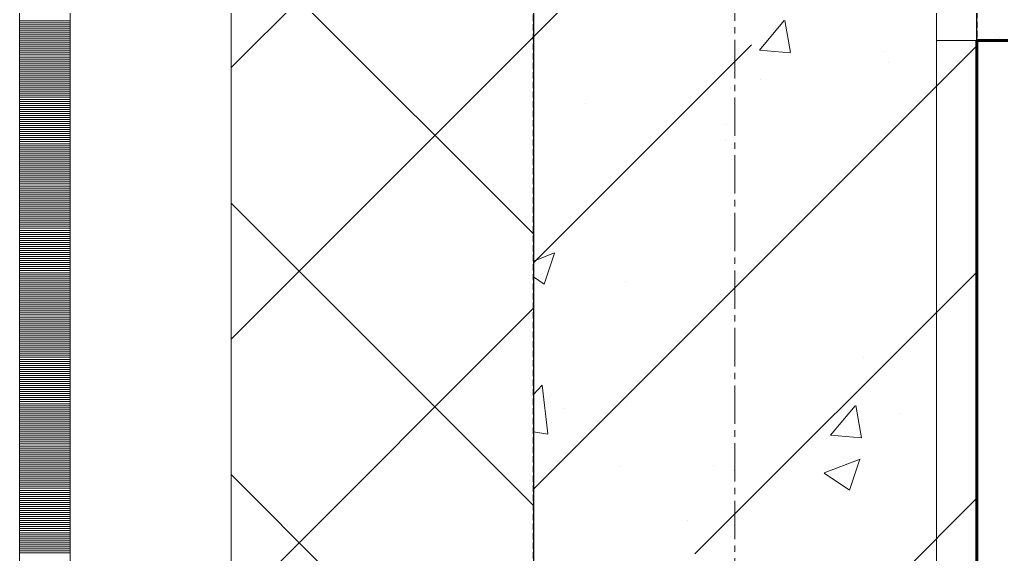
# Model space of a CAD drawing. Header units: millimetres. Extents: x 470010 to 1231400, y -134005 to 421770.
# Drawn here: x 672518.6 to 673005.8, y -39366.3 to -39101 of the extents above; entities that cross this region are included whole.
import ezdxf
from ezdxf.enums import TextEntityAlignment as Align

# ---------------------------------------------------------------- set-up
doc = ezdxf.new("R2010")
doc.units = ezdxf.units.MM
for name, pattern in [('CENTER2', [28.575, 19.05, -3.175, 3.175, -3.175]), ('DASHED', [19.05, 12.7, -6.35]), ('HIDDEN2', [4.7625, 3.175, -1.5875])]:
    doc.linetypes.add(name, pattern=pattern)
doc.layers.get('Defpoints').update_dxf_attribs({"color": 140})
for name, color, linetype, lineweight in [('0) шп потолок', 3, 'Continuous', 60), ('АР_Колонны', 70, 'Continuous', 30), ('АР_Стены ЖБ', 7, 'Continuous', 35), ('АР_Стены ПЕНОблок', 52, 'Continuous', 20), ('АР_Тонкая', 254, 'Continuous', 5), ('АР_Утеплитель', 31, 'Continuous', 0), ('АР_Штриховка', 8, 'Continuous', 0)]:
    doc.layers.add(name, color=color, linetype=linetype, lineweight=lineweight)
doc.layers.add('АР_Делит', color=120, linetype='Continuous', lineweight=0, plot=False)
doc.layers.add('РД_Оси_100', color=7, linetype='Continuous', lineweight=0, true_color=0x525252)
doc.styles.add('style1', font='ARIALN.TTF')

# ---------------------------------------------------------------- blocks, each defined once
blk = doc.blocks.new('СОШ_2200_АР_ОСИ_М100_28.05.24')
at = {"layer": 'АР_Делит', "color": 251, "linetype": 'DASHED', "true_color": 0x636466}
blk.add_lwpolyline([(114955, 135155), (114955, -355), (93595.036, -355), (93595.036, 13855), (94145, 13855), (94145, 68320), (66055, 68320), (66055, 13857.73), (83455, 13857.73), (83455, -355), (45245, -355), (45245, 13145), (44695, 13145), (44695, 26755), (45245, 26755), (45245, 68320), (20455, 68320), (20455, 26755), (27955, 26755), (27955, 13145), (-355, 13145), (-355, 100855)], dxfattribs=at)
at = {"layer": 'РД_Оси_100', "color": 251, "linetype": 'CENTER2', "true_color": 0x636466}
blk.add_line((0, -6155), (0, 139938.679), dxfattribs=at)
blk = doc.blocks.new('A$C9108343f')
at = {"layer": '0) шп потолок'}
blk.add_lwpolyline([(14844.96, 52575), (14844.96, 61255), (7274.96, 61255), (7274.96, 52155), (13824.96, 52155)], dxfattribs=at)
at = {"layer": 'АР_Колонны', "color": 18, "linetype": 'HIDDEN2', "lineweight": 25, "true_color": 0x000000}
for p, q in [((7054.96, 60755), (7054.96, 61955)), ((7274.96, 61955), (7274.96, 60755))]:
    blk.add_line(p, q, dxfattribs=at)
at = {"layer": 'АР_Колонны', "color": 18, "linetype": 'Continuous', "lineweight": 15, "true_color": 0x000000}
for p, q in [((7054.96, 61955), (7054.96, 60755)), ((7054.96, 61955), (7054.96, 60755)), ((7274.96, 60755), (7274.96, 61955)), ((7274.96, 60755), (7274.96, 61955))]:
    blk.add_line(p, q, dxfattribs=at)
at = {"layer": 'АР_Стены ЖБ', "color": 18, "linetype": 'Continuous', "lineweight": 30, "true_color": 0x000000}
for p, q in [((7054.96, 61955), (7054.96, 60755)), ((7274.96, 60755), (7274.96, 61955))]:
    blk.add_line(p, q, dxfattribs=at)
at = {"layer": 'АР_Стены ПЕНОблок', "color": 18, "linetype": 'Continuous', "lineweight": 20, "true_color": 0x000000}
for p, q in [((7054.96, 97555), (7054.96, 21355)), ((7254.96, 21355), (7254.96, 97555)), ((7254.96, 61455), (7254.96, 61255)), ((7254.96, 61255), (14844.96, 61255))]:
    blk.add_line(p, q, dxfattribs=at)
at = {"layer": 'АР_Тонкая', "color": 18, "linetype": 'Continuous', "lineweight": 5, "true_color": 0x000000}
for p, q in [((6799.96, 97555), (6799.96, 21355)), ((6824.96, 97555), (6824.96, 21355)), ((6824.96, 21355), (6824.96, 97555)), ((6904.96, 21355), (6904.96, 97555))]:
    blk.add_line(p, q, dxfattribs=at)
at = {"layer": 'АР_Утеплитель', "color": 18, "linetype": 'Continuous', "lineweight": 0, "true_color": 0x000000}
for p, q in [((6904.96, 97555), (6904.96, 21355)), ((7054.96, 21355), (7054.96, 97555))]:
    blk.add_line(p, q, dxfattribs=at)
at = {"layer": 'АР_Штриховка', "color": 18, "linetype": 'Continuous', "lineweight": 5, "true_color": 0x000000}
for p, q in [((7054.96, 61256.83), (7274.96, 61476.83)), ((7054.96, 61144.57), (7163.18, 61252.8)), ((7054.96, 61032.32), (7274.96, 61252.32)), ((7135.12, 61000.23), (7274.96, 61140.07)), ((7054.96, 60807.81), (7274.96, 61027.81))]:
    blk.add_line(p, q, dxfattribs=at)
at = {"layer": 'АР_Штриховка', "color": 18, "linetype": 'Continuous', "lineweight": 0, "true_color": 0x000000}
for p, q in [((6904.96, 61241.53), (7054.96, 61391.53)), ((7054.96, 61158.96), (6904.96, 61308.96)), ((6799.96, 61264.75), (6824.96, 61264.75)), ((7167.19, 61250.2), (7179.44, 61264.8)), ((7182.6, 61248.91), (7179.66, 61264.83)), ((6799.96, 61263.75), (6824.96, 61263.75)), ((6799.96, 61262.75), (6824.96, 61262.75)), ((6799.96, 61261.75), (6824.96, 61261.75)), ((6799.96, 61260.75), (6824.96, 61260.75)), ((6799.96, 61259.75), (6824.96, 61259.75)), ((6799.96, 61258.75), (6824.96, 61258.75)), ((6799.96, 61257.75), (6824.96, 61257.75)), ((6799.96, 61256.75), (6824.96, 61256.75)), ((6799.96, 61255.75), (6824.96, 61255.75)), ((6799.96, 61254.75), (6824.96, 61254.75)), ((6904.96, 61106.83), (7054.96, 61256.83)), ((7286.46, 61256.23), (7286.46, 61256.23)), ((6799.96, 61253.75), (6824.96, 61253.75)), ((6799.96, 61252.75), (6824.96, 61252.75)), ((6799.96, 61251.75), (6824.96, 61251.75)), ((6799.96, 61250.75), (6824.96, 61250.75)), ((6799.96, 61249.75), (6824.96, 61249.75)), ((7167.19, 61250.2), (7182.38, 61248.87)), ((6799.96, 61248.75), (6824.96, 61248.75)), ((6799.96, 61247.75), (6824.96, 61247.75)), ((6799.96, 61246.75), (6824.96, 61246.75)), ((6799.96, 61245.75), (6824.96, 61245.75)), ((6799.96, 61244.75), (6824.96, 61244.75)), ((7229.09, 61249.36), (7229.09, 61249.36)), ((6799.96, 61243.75), (6824.96, 61243.75)), ((6799.96, 61242.75), (6824.96, 61242.75)), ((6799.96, 61241.75), (6824.96, 61241.75)), ((6799.96, 61240.75), (6824.96, 61240.75)), ((7231.1, 61243.84), (7231.1, 61243.84)), ((6799.96, 61239.75), (6824.96, 61239.75)), ((6799.96, 61238.75), (6824.96, 61238.75)), ((6799.96, 61237.75), (6824.96, 61237.75)), ((6799.96, 61236.75), (6824.96, 61236.75)), ((6799.96, 61235.75), (6824.96, 61235.75)), ((7167.51, 61235.46), (7167.51, 61235.46)), ((6799.96, 61234.75), (6824.96, 61234.75)), ((6799.96, 61233.75), (6824.96, 61233.75)), ((6799.96, 61232.75), (6824.96, 61232.75)), ((6799.96, 61231.75), (6824.96, 61231.75)), ((6799.96, 61230.75), (6824.96, 61230.75)), ((6799.96, 61229.75), (6824.96, 61229.75)), ((6799.96, 61228.75), (6824.96, 61228.75)), ((6799.96, 61227.75), (6824.96, 61227.75)), ((6799.96, 61226.75), (6824.96, 61226.75)), ((6799.96, 61225.75), (6824.96, 61225.75)), ((6799.96, 61224.75), (6824.96, 61224.75)), ((6799.96, 61223.75), (6824.96, 61223.75)), ((6799.96, 61222.75), (6824.96, 61222.75)), ((6799.96, 61221.75), (6824.96, 61221.75)), ((6799.96, 61220.75), (6824.96, 61220.75)), ((7080.96, 61223.93), (7080.96, 61223.93)), ((6799.96, 61219.75), (6824.96, 61219.75)), ((6799.96, 61218.75), (6824.96, 61218.75)), ((6799.96, 61217.75), (6824.96, 61217.75)), ((6799.96, 61216.75), (6824.96, 61216.75)), ((6799.96, 61215.75), (6824.96, 61215.75)), ((6799.96, 61214.75), (6824.96, 61214.75)), ((6799.96, 61213.75), (6824.96, 61213.75)), ((6799.96, 61212.75), (6824.96, 61212.75)), ((6799.96, 61211.75), (6824.96, 61211.75)), ((6799.96, 61210.75), (6824.96, 61210.75)), ((7150.71, 61213.35), (7150.71, 61213.35)), ((6799.96, 61209.75), (6824.96, 61209.75)), ((6799.96, 61208.75), (6824.96, 61208.75)), ((6799.96, 61207.75), (6824.96, 61207.75)), ((6799.96, 61206.75), (6824.96, 61206.75)), ((6799.96, 61205.75), (6824.96, 61205.75)), ((6799.96, 61204.75), (6824.96, 61204.75)), ((6799.96, 61203.75), (6824.96, 61203.75)), ((6799.96, 61202.75), (6824.96, 61202.75)), ((6799.96, 61201.75), (6824.96, 61201.75)), ((7150.45, 61205.62), (7150.45, 61205.62)), ((6799.96, 61200.75), (6824.96, 61200.75)), ((6799.96, 61199.75), (6824.96, 61199.75)), ((6799.96, 61198.75), (6824.96, 61198.75)), ((6799.96, 61197.75), (6824.96, 61197.75)), ((6799.96, 61196.75), (6824.96, 61196.75)), ((6799.96, 61195.75), (6824.96, 61195.75)), ((6799.96, 61194.75), (6824.96, 61194.75)), ((6799.96, 61193.75), (6824.96, 61193.75)), ((6799.96, 61192.75), (6824.96, 61192.75)), ((6799.96, 61191.75), (6824.96, 61191.75)), ((6799.96, 61190.75), (6824.96, 61190.75)), ((6799.96, 61189.75), (6824.96, 61189.75)), ((6799.96, 61188.75), (6824.96, 61188.75)), ((6799.96, 61187.75), (6824.96, 61187.75)), ((6799.96, 61186.75), (6824.96, 61186.75)), ((6799.96, 61185.75), (6824.96, 61185.75)), ((6799.96, 61184.75), (6824.96, 61184.75)), ((6799.96, 61183.75), (6824.96, 61183.75)), ((6799.96, 61182.75), (6824.96, 61182.75)), ((6799.96, 61181.75), (6824.96, 61181.75)), ((6799.96, 61180.75), (6824.96, 61180.75)), ((6799.96, 61179.75), (6824.96, 61179.75)), ((6799.96, 61178.75), (6824.96, 61178.75)), ((6799.96, 61177.75), (6824.96, 61177.75)), ((6799.96, 61176.75), (6824.96, 61176.75)), ((6799.96, 61175.75), (6824.96, 61175.75)), ((6799.96, 61174.75), (6824.96, 61174.75)), ((6799.96, 61173.75), (6824.96, 61173.75)), ((6799.96, 61172.75), (6824.96, 61172.75)), ((6799.96, 61171.75), (6824.96, 61171.75)), ((7054.96, 61024.26), (6904.96, 61174.26)), ((6799.96, 61170.75), (6824.96, 61170.75)), ((6799.96, 61169.75), (6824.96, 61169.75)), ((6799.96, 61168.75), (6824.96, 61168.75)), ((6799.96, 61167.75), (6824.96, 61167.75)), ((6799.96, 61166.75), (6824.96, 61166.75)), ((6799.96, 61165.75), (6824.96, 61165.75)), ((6799.96, 61164.75), (6824.96, 61164.75)), ((6799.96, 61163.75), (6824.96, 61163.75)), ((6799.96, 61162.75), (6824.96, 61162.75)), ((6799.96, 61161.75), (6824.96, 61161.75)), ((6799.96, 61160.75), (6824.96, 61160.75)), ((6799.96, 61159.75), (6824.96, 61159.75)), ((6799.96, 61158.75), (6824.96, 61158.75)), ((6799.96, 61157.75), (6824.96, 61157.75)), ((6799.96, 61156.75), (6824.96, 61156.75)), ((6799.96, 61155.75), (6824.96, 61155.75)), ((6799.96, 61154.75), (6824.96, 61154.75)), ((6799.96, 61153.75), (6824.96, 61153.75)), ((6799.96, 61152.75), (6824.96, 61152.75)), ((6799.96, 61151.75), (6824.96, 61151.75)), ((6799.96, 61150.75), (6824.96, 61150.75)), ((6799.96, 61149.75), (6824.96, 61149.75)), ((6799.96, 61148.75), (6824.96, 61148.75)), ((6799.96, 61147.75), (6824.96, 61147.75)), ((7054.96, 61145.53), (7065.44, 61149.56)), ((7060.24, 61134.06), (7065.39, 61149.41)), ((6799.96, 61146.75), (6824.96, 61146.75)), ((6799.96, 61145.75), (6824.96, 61145.75)), ((6799.96, 61144.75), (6824.96, 61144.75)), ((6799.96, 61143.75), (6824.96, 61143.75)), ((6799.96, 61142.75), (6824.96, 61142.75)), ((7164.28, 61143.66), (7164.28, 61143.66)), ((6799.96, 61141.75), (6824.96, 61141.75)), ((6799.96, 61140.75), (6824.96, 61140.75)), ((6799.96, 61139.75), (6824.96, 61139.75)), ((6799.96, 61138.75), (6824.96, 61138.75)), ((6799.96, 61137.75), (6824.96, 61137.75)), ((7054.96, 61137.62), (7060.23, 61134.07)), ((6799.96, 61136.75), (6824.96, 61136.75)), ((6799.96, 61135.75), (6824.96, 61135.75)), ((6799.96, 61134.75), (6824.96, 61134.75)), ((6799.96, 61133.75), (6824.96, 61133.75)), ((6799.96, 61132.75), (6824.96, 61132.75)), ((7100.69, 61135.28), (7100.69, 61135.28)), ((6799.96, 61131.75), (6824.96, 61131.75)), ((6799.96, 61130.75), (6824.96, 61130.75)), ((6799.96, 61129.75), (6824.96, 61129.75)), ((6799.96, 61128.75), (6824.96, 61128.75)), ((7147.62, 61128.8), (7147.62, 61128.8)), ((6799.96, 61127.75), (6824.96, 61127.75)), ((6799.96, 61126.75), (6824.96, 61126.75)), ((6799.96, 61125.75), (6824.96, 61125.75)), ((6799.96, 61124.75), (6824.96, 61124.75)), ((6799.96, 61123.75), (6824.96, 61123.75)), ((6799.96, 61122.75), (6824.96, 61122.75)), ((6799.96, 61121.75), (6824.96, 61121.75)), ((6799.96, 61120.75), (6824.96, 61120.75)), ((6799.96, 61119.75), (6824.96, 61119.75)), ((6799.96, 61118.75), (6824.96, 61118.75)), ((6904.96, 60972.12), (7054.96, 61122.12)), ((6799.96, 61117.75), (6824.96, 61117.75)), ((6799.96, 61116.75), (6824.96, 61116.75)), ((6799.96, 61115.75), (6824.96, 61115.75)), ((6799.96, 61114.75), (6824.96, 61114.75)), ((6799.96, 61113.75), (6824.96, 61113.75)), ((6799.96, 61112.75), (6824.96, 61112.75)), ((6799.96, 61111.75), (6824.96, 61111.75)), ((6799.96, 61110.75), (6824.96, 61110.75)), ((6799.96, 61109.75), (6824.96, 61109.75)), ((6799.96, 61108.75), (6824.96, 61108.75)), ((6799.96, 61107.75), (6824.96, 61107.75)), ((6799.96, 61106.75), (6824.96, 61106.75)), ((6799.96, 61105.75), (6824.96, 61105.75)), ((6799.96, 61104.75), (6824.96, 61104.75)), ((6799.96, 61103.75), (6824.96, 61103.75)), ((6799.96, 61102.75), (6824.96, 61102.75)), ((6799.96, 61101.75), (6824.96, 61101.75)), ((6799.96, 61100.75), (6824.96, 61100.75)), ((6799.96, 61099.75), (6824.96, 61099.75)), ((6799.96, 61098.75), (6824.96, 61098.75)), ((6799.96, 61097.75), (6824.96, 61097.75)), ((6799.96, 61096.75), (6824.96, 61096.75)), ((6799.96, 61095.75), (6824.96, 61095.75)), ((6799.96, 61094.75), (6824.96, 61094.75)), ((6799.96, 61093.75), (6824.96, 61093.75)), ((7218.6, 61097.81), (7218.6, 61097.81)), ((6799.96, 61092.75), (6824.96, 61092.75)), ((6799.96, 61091.75), (6824.96, 61091.75)), ((6799.96, 61090.75), (6824.96, 61090.75)), ((6799.96, 61089.75), (6824.96, 61089.75)), ((6799.96, 61088.75), (6824.96, 61088.75)), ((6799.96, 61087.75), (6824.96, 61087.75)), ((6799.96, 61086.75), (6824.96, 61086.75)), ((6799.96, 61085.75), (6824.96, 61085.75)), ((6799.96, 61084.75), (6824.96, 61084.75)), ((6799.96, 61083.75), (6824.96, 61083.75)), ((6799.96, 61082.75), (6824.96, 61082.75)), ((6799.96, 61081.75), (6824.96, 61081.75)), ((6799.96, 61080.75), (6824.96, 61080.75)), ((6799.96, 61079.75), (6824.96, 61079.75)), ((7054.96, 61079.35), (7059.29, 61083.87)), ((7062.16, 61059.76), (7059.36, 61083.88)), ((6799.96, 61078.75), (6824.96, 61078.75)), ((6799.96, 61077.75), (6824.96, 61077.75)), ((6799.96, 61076.75), (6824.96, 61076.75)), ((6799.96, 61075.75), (6824.96, 61075.75)), ((6799.96, 61074.75), (6824.96, 61074.75)), ((7100.99, 61075.82), (7100.99, 61075.82)), ((6799.96, 61073.75), (6824.96, 61073.75)), ((6799.96, 61072.75), (6824.96, 61072.75)), ((6799.96, 61071.75), (6824.96, 61071.75)), ((6799.96, 61070.75), (6824.96, 61070.75)), ((6799.96, 61069.75), (6824.96, 61069.75)), ((7070.47, 61072.38), (7070.47, 61072.38)), ((7202.44, 61059.15), (7214.68, 61073.74)), ((7217.84, 61057.86), (7214.9, 61073.78)), ((7236.58, 61070.09), (7236.58, 61070.09)), ((6799.96, 61068.75), (6824.96, 61068.75)), ((6799.96, 61067.75), (6824.96, 61067.75)), ((6799.96, 61066.75), (6824.96, 61066.75)), ((6799.96, 61065.75), (6824.96, 61065.75)), ((6799.96, 61064.75), (6824.96, 61064.75)), ((6799.96, 61063.75), (6824.96, 61063.75)), ((6799.96, 61062.75), (6824.96, 61062.75)), ((6799.96, 61061.75), (6824.96, 61061.75)), ((6799.96, 61060.75), (6824.96, 61060.75)), ((6799.96, 61059.75), (6824.96, 61059.75)), ((7054.96, 61060.76), (7062.15, 61059.65)), ((6799.96, 61058.75), (6824.96, 61058.75)), ((6799.96, 61057.75), (6824.96, 61057.75)), ((6799.96, 61056.75), (6824.96, 61056.75)), ((6799.96, 61055.75), (6824.96, 61055.75)), ((6799.96, 61054.75), (6824.96, 61054.75)), ((7193.66, 61056.14), (7193.66, 61056.14)), ((7202.44, 61059.14), (7217.62, 61057.81)), ((6799.96, 61053.75), (6824.96, 61053.75)), ((6799.96, 61052.75), (6824.96, 61052.75)), ((6799.96, 61051.75), (6824.96, 61051.75)), ((6799.96, 61050.75), (6824.96, 61050.75)), ((6799.96, 61049.75), (6824.96, 61049.75)), ((6799.96, 61048.75), (6824.96, 61048.75)), ((6799.96, 61047.75), (6824.96, 61047.75)), ((6799.96, 61046.75), (6824.96, 61046.75)), ((6799.96, 61045.75), (6824.96, 61045.75)), ((7199.27, 61040.47), (7217.06, 61047.29)), ((7211.86, 61031.8), (7217.01, 61047.15)), ((6799.96, 61044.75), (6824.96, 61044.75)), ((6799.96, 61043.75), (6824.96, 61043.75)), ((6799.96, 61042.75), (6824.96, 61042.75)), ((6799.96, 61041.75), (6824.96, 61041.75)), ((6799.96, 61040.75), (6824.96, 61040.75)), ((7097.46, 61043.47), (7097.46, 61043.47)), ((7144.53, 61044.24), (7144.53, 61044.24)), ((7154.55, 61041.7), (7154.55, 61041.7)), ((7199.21, 61040.32), (7211.84, 61031.8)), ((6799.96, 61039.75), (6824.96, 61039.75)), ((6799.96, 61038.75), (6824.96, 61038.75)), ((6799.96, 61037.75), (6824.96, 61037.75)), ((6799.96, 61036.75), (6824.96, 61036.75)), ((6799.96, 61035.75), (6824.96, 61035.75)), ((7054.96, 60889.56), (6904.96, 61039.56)), ((6799.96, 61034.75), (6824.96, 61034.75)), ((6799.96, 61033.75), (6824.96, 61033.75)), ((6799.96, 61032.75), (6824.96, 61032.75)), ((6799.96, 61031.75), (6824.96, 61031.75)), ((6799.96, 61030.75), (6824.96, 61030.75)), ((6799.96, 61029.75), (6824.96, 61029.75)), ((6799.96, 61028.75), (6824.96, 61028.75)), ((6799.96, 61027.75), (6824.96, 61027.75)), ((6799.96, 61026.75), (6824.96, 61026.75)), ((6799.96, 61025.75), (6824.96, 61025.75)), ((6799.96, 61024.75), (6824.96, 61024.75)), ((6799.96, 61023.75), (6824.96, 61023.75)), ((6799.96, 61022.75), (6824.96, 61022.75)), ((6799.96, 61021.75), (6824.96, 61021.75)), ((6799.96, 61020.75), (6824.96, 61020.75)), ((6799.96, 61019.75), (6824.96, 61019.75)), ((6799.96, 61018.75), (6824.96, 61018.75)), ((6799.96, 61017.75), (6824.96, 61017.75)), ((6799.96, 61016.75), (6824.96, 61016.75)), ((6799.96, 61015.75), (6824.96, 61015.75)), ((7131.33, 61016.61), (7131.33, 61016.61)), ((6799.96, 61014.75), (6824.96, 61014.75)), ((6799.96, 61013.75), (6824.96, 61013.75)), ((6799.96, 61012.75), (6824.96, 61012.75)), ((6799.96, 61011.75), (6824.96, 61011.75)), ((6799.96, 61010.75), (6824.96, 61010.75)), ((6799.96, 61009.75), (6824.96, 61009.75)), ((6799.96, 61008.75), (6824.96, 61008.75)), ((6799.96, 61007.75), (6824.96, 61007.75)), ((6799.96, 61006.75), (6824.96, 61006.75)), ((6799.96, 61005.75), (6824.96, 61005.75)), ((6799.96, 61004.75), (6824.96, 61004.75)), ((6799.96, 61003.75), (6824.96, 61003.75)), ((6799.96, 61002.75), (6824.96, 61002.75)), ((6799.96, 61001.75), (6824.96, 61001.75)), ((6799.96, 61000.75), (6824.96, 61000.75))]:
    blk.add_line(p, q, dxfattribs=at)
at = {"layer": 'РД_Оси_100'}
blk.add_blockref('СОШ_2200_АР_ОСИ_М100_28.05.24', (7154.96, 6755), dxfattribs=at)
at = {"layer": 'Defpoints', "color": 18, "true_color": 0x000000, "style": 'style1'}
for p in [(143949.34, 316089.12), (143974.98, 281639.5), (143890.4, 273244.71), (143839.99, 264276.81), (143967.75, 254892.38), (12251.96, 104178.14), (12382.58, 96023.14)]:
    blk.add_attdef('АР-ПОМЕЩЕНИЕ:НАИМЕНОВАНИЕ', text='', height=100, dxfattribs=at).set_placement(p, align=Align.MIDDLE)
at = {"layer": 'Defpoints', "color": 18, "true_color": 0x000000, "style": 'style1', "flags": 8}
for p in [(143951.3, 279099.09), (143848.34, 269251.11), (143875.33, 260094.25), (144049.74, 250824.7), (163419.28, 238153.36), (155897.46, 237965.97), (183037.2, 237965.97), (143342.94, 237876.19)]:
    blk.add_attdef('АР-ПОМЕЩЕНИЕ:НАИМЕНОВАНИЕ', text='', height=100, dxfattribs=at).set_placement(p, align=Align.MIDDLE)

msp = doc.modelspace()

# ---------------------------------------------------------------- linework, layer by layer
at = {"layer": '0) шп потолок'}
msp.add_lwpolyline([(680563.57, -47791.242), (680563.57, -39111.242), (672993.57, -39111.242), (672993.57, -48211.242), (679543.57, -48211.242)], dxfattribs=at)
at = {"layer": 'АР_Колонны', "color": 18, "linetype": 'HIDDEN2', "lineweight": 25, "true_color": 0x000000}
for p, q in [((672773.57, -39611.242), (672773.57, -38411.242)), ((672993.57, -38411.242), (672993.57, -39611.242))]:
    msp.add_line(p, q, dxfattribs=at)
at = {"layer": 'АР_Колонны', "color": 18, "linetype": 'Continuous', "lineweight": 15, "true_color": 0x000000}
for p, q in [((672773.57, -38411.242), (672773.57, -39611.242)), ((672773.57, -38411.242), (672773.57, -39611.242)), ((672993.57, -39611.242), (672993.57, -38411.242)), ((672993.57, -39611.242), (672993.57, -38411.242))]:
    msp.add_line(p, q, dxfattribs=at)
at = {"layer": 'АР_Стены ЖБ', "color": 18, "linetype": 'Continuous', "lineweight": 30, "true_color": 0x000000}
for p, q in [((672773.57, -38411.242), (672773.57, -39611.242)), ((672993.57, -39611.242), (672993.57, -38411.242))]:
    msp.add_line(p, q, dxfattribs=at)
at = {"layer": 'АР_Стены ПЕНОблок', "color": 18, "linetype": 'Continuous', "lineweight": 20, "true_color": 0x000000}
for p, q in [((672773.57, -2811.242), (672773.57, -79011.242)), ((672973.57, -79011.242), (672973.57, -2811.242)), ((672973.57, -38911.242), (672973.57, -39111.242)), ((672973.57, -39111.242), (680563.57, -39111.242))]:
    msp.add_line(p, q, dxfattribs=at)
at = {"layer": 'АР_Тонкая', "color": 18, "linetype": 'Continuous', "lineweight": 5, "true_color": 0x000000}
for p, q in [((672518.57, -2811.242), (672518.57, -79011.242)), ((672543.57, -2811.242), (672543.57, -79011.242)), ((672543.57, -79011.242), (672543.57, -2811.242)), ((672623.57, -79011.242), (672623.57, -2811.242))]:
    msp.add_line(p, q, dxfattribs=at)
at = {"layer": 'АР_Утеплитель', "color": 18, "linetype": 'Continuous', "lineweight": 0, "true_color": 0x000000}
for p, q in [((672623.57, -2811.242), (672623.57, -79011.242)), ((672773.57, -79011.242), (672773.57, -2811.242))]:
    msp.add_line(p, q, dxfattribs=at)
at = {"layer": 'АР_Штриховка', "color": 18, "linetype": 'Continuous', "lineweight": 5, "true_color": 0x000000}
for p, q in [((672773.57, -39109.416), (672993.57, -38889.416)), ((672773.57, -39221.669), (672881.793, -39113.446)), ((672773.57, -39333.922), (672993.57, -39113.922)), ((672853.73, -39366.016), (672993.57, -39226.176)), ((672773.57, -39558.429), (672993.57, -39338.429))]:
    msp.add_line(p, q, dxfattribs=at)
at = {"layer": 'АР_Штриховка', "color": 18, "linetype": 'Continuous', "lineweight": 0, "true_color": 0x000000}
for p, q in [((672623.57, -39124.712), (672773.57, -38974.712)), ((672773.57, -39207.279), (672623.57, -39057.279)), ((672518.57, -39101.492), (672543.57, -39101.492)), ((672518.57, -39102.492), (672543.57, -39102.492)), ((672518.57, -39103.492), (672543.57, -39103.492)), ((672518.57, -39104.492), (672543.57, -39104.492)), ((672885.806, -39116.038), (672898.051, -39101.445)), ((672901.209, -39117.33), (672898.272, -39101.408)), ((672518.57, -39105.492), (672543.57, -39105.492)), ((672518.57, -39106.492), (672543.57, -39106.492)), ((672518.57, -39107.492), (672543.57, -39107.492)), ((672518.57, -39108.492), (672543.57, -39108.492)), ((672518.57, -39109.492), (672543.57, -39109.492)), ((672623.57, -39259.416), (672773.57, -39109.416)), ((672518.57, -39110.492), (672543.57, -39110.492)), ((672518.57, -39111.492), (672543.57, -39111.492)), ((672518.57, -39112.492), (672543.57, -39112.492)), ((672518.57, -39113.492), (672543.57, -39113.492)), ((672518.57, -39114.492), (672543.57, -39114.492)), ((672518.57, -39115.492), (672543.57, -39115.492)), ((672518.57, -39116.492), (672543.57, -39116.492)), ((672518.57, -39117.492), (672543.57, -39117.492)), ((672518.57, -39118.492), (672543.57, -39118.492)), ((672518.57, -39119.492), (672543.57, -39119.492)), ((672885.806, -39116.042), (672900.988, -39117.37)), ((672518.57, -39120.492), (672543.57, -39120.492)), ((672518.57, -39121.492), (672543.57, -39121.492)), ((672518.57, -39122.492), (672543.57, -39122.492)), ((672518.57, -39123.492), (672543.57, -39123.492)), ((672518.57, -39124.492), (672543.57, -39124.492)), ((672518.57, -39125.492), (672543.57, -39125.492)), ((672518.57, -39126.492), (672543.57, -39126.492)), ((672518.57, -39127.492), (672543.57, -39127.492)), ((672518.57, -39128.492), (672543.57, -39128.492)), ((672518.57, -39129.492), (672543.57, -39129.492)), ((672518.57, -39130.492), (672543.57, -39130.492)), ((672518.57, -39131.492), (672543.57, -39131.492)), ((672518.57, -39132.492), (672543.57, -39132.492)), ((672518.57, -39133.492), (672543.57, -39133.492)), ((672518.57, -39134.492), (672543.57, -39134.492)), ((672518.57, -39135.492), (672543.57, -39135.492)), ((672518.57, -39136.492), (672543.57, -39136.492)), ((672518.57, -39137.492), (672543.57, -39137.492)), ((672518.57, -39138.492), (672543.57, -39138.492)), ((672518.57, -39139.492), (672543.57, -39139.492)), ((672518.57, -39140.492), (672543.57, -39140.492)), ((672518.57, -39141.492), (672543.57, -39141.492)), ((672518.57, -39142.492), (672543.57, -39142.492)), ((672518.57, -39143.492), (672543.57, -39143.492)), ((672518.57, -39144.492), (672543.57, -39144.492)), ((672518.57, -39145.492), (672543.57, -39145.492)), ((672518.57, -39146.492), (672543.57, -39146.492)), ((672518.57, -39147.492), (672543.57, -39147.492)), ((672518.57, -39148.492), (672543.57, -39148.492)), ((672518.57, -39149.492), (672543.57, -39149.492)), ((672518.57, -39150.492), (672543.57, -39150.492)), ((672518.57, -39151.492), (672543.57, -39151.492)), ((672518.57, -39152.492), (672543.57, -39152.492)), ((672518.57, -39153.492), (672543.57, -39153.492)), ((672518.57, -39154.492), (672543.57, -39154.492)), ((672518.57, -39155.492), (672543.57, -39155.492)), ((672518.57, -39156.492), (672543.57, -39156.492)), ((672518.57, -39157.492), (672543.57, -39157.492)), ((672518.57, -39158.492), (672543.57, -39158.492)), ((672518.57, -39159.492), (672543.57, -39159.492)), ((672518.57, -39160.492), (672543.57, -39160.492)), ((672518.57, -39161.492), (672543.57, -39161.492)), ((672518.57, -39162.492), (672543.57, -39162.492)), ((672518.57, -39163.492), (672543.57, -39163.492)), ((672518.57, -39164.492), (672543.57, -39164.492)), ((672518.57, -39165.492), (672543.57, -39165.492)), ((672518.57, -39166.492), (672543.57, -39166.492)), ((672518.57, -39167.492), (672543.57, -39167.492)), ((672518.57, -39168.492), (672543.57, -39168.492)), ((672518.57, -39169.492), (672543.57, -39169.492)), ((672518.57, -39170.492), (672543.57, -39170.492)), ((672518.57, -39171.492), (672543.57, -39171.492)), ((672518.57, -39172.492), (672543.57, -39172.492)), ((672518.57, -39173.492), (672543.57, -39173.492)), ((672518.57, -39174.492), (672543.57, -39174.492)), ((672518.57, -39175.492), (672543.57, -39175.492)), ((672518.57, -39176.492), (672543.57, -39176.492)), ((672518.57, -39177.492), (672543.57, -39177.492)), ((672518.57, -39178.492), (672543.57, -39178.492)), ((672518.57, -39179.492), (672543.57, -39179.492)), ((672518.57, -39180.492), (672543.57, -39180.492)), ((672518.57, -39181.492), (672543.57, -39181.492)), ((672518.57, -39182.492), (672543.57, -39182.492)), ((672518.57, -39183.492), (672543.57, -39183.492)), ((672518.57, -39184.492), (672543.57, -39184.492)), ((672518.57, -39185.492), (672543.57, -39185.492)), ((672518.57, -39186.492), (672543.57, -39186.492)), ((672518.57, -39187.492), (672543.57, -39187.492)), ((672518.57, -39188.492), (672543.57, -39188.492)), ((672518.57, -39189.492), (672543.57, -39189.492)), ((672518.57, -39190.492), (672543.57, -39190.492)), ((672518.57, -39191.492), (672543.57, -39191.492)), ((672518.57, -39192.492), (672543.57, -39192.492)), ((672773.57, -39341.983), (672623.57, -39191.983)), ((672518.57, -39193.492), (672543.57, -39193.492)), ((672518.57, -39194.492), (672543.57, -39194.492)), ((672518.57, -39195.492), (672543.57, -39195.492)), ((672518.57, -39196.492), (672543.57, -39196.492)), ((672518.57, -39197.492), (672543.57, -39197.492)), ((672518.57, -39198.492), (672543.57, -39198.492)), ((672518.57, -39199.492), (672543.57, -39199.492)), ((672518.57, -39200.492), (672543.57, -39200.492)), ((672518.57, -39201.492), (672543.57, -39201.492)), ((672518.57, -39202.492), (672543.57, -39202.492)), ((672518.57, -39203.492), (672543.57, -39203.492)), ((672518.57, -39204.492), (672543.57, -39204.492)), ((672518.57, -39205.492), (672543.57, -39205.492)), ((672518.57, -39206.492), (672543.57, -39206.492)), ((672518.57, -39207.492), (672543.57, -39207.492)), ((672518.57, -39208.492), (672543.57, -39208.492)), ((672518.57, -39209.492), (672543.57, -39209.492)), ((672518.57, -39210.492), (672543.57, -39210.492)), ((672518.57, -39211.492), (672543.57, -39211.492)), ((672518.57, -39212.492), (672543.57, -39212.492)), ((672518.57, -39213.492), (672543.57, -39213.492)), ((672518.57, -39214.492), (672543.57, -39214.492)), ((672518.57, -39215.492), (672543.57, -39215.492)), ((672518.57, -39216.492), (672543.57, -39216.492)), ((672773.57, -39220.708), (672784.057, -39216.682)), ((672778.855, -39232.18), (672784.005, -39216.831)), ((672518.57, -39217.492), (672543.57, -39217.492)), ((672518.57, -39218.492), (672543.57, -39218.492)), ((672518.57, -39219.492), (672543.57, -39219.492)), ((672518.57, -39220.492), (672543.57, -39220.492)), ((672518.57, -39221.492), (672543.57, -39221.492)), ((672518.57, -39222.492), (672543.57, -39222.492)), ((672518.57, -39223.492), (672543.57, -39223.492)), ((672518.57, -39224.492), (672543.57, -39224.492)), ((672518.57, -39225.492), (672543.57, -39225.492)), ((672518.57, -39226.492), (672543.57, -39226.492)), ((672518.57, -39227.492), (672543.57, -39227.492)), ((672518.57, -39228.492), (672543.57, -39228.492)), ((672518.57, -39229.492), (672543.57, -39229.492)), ((672518.57, -39230.492), (672543.57, -39230.492)), ((672518.57, -39231.492), (672543.57, -39231.492)), ((672773.57, -39228.62), (672778.841, -39232.175)), ((672518.57, -39232.492), (672543.57, -39232.492)), ((672518.57, -39233.492), (672543.57, -39233.492)), ((672518.57, -39234.492), (672543.57, -39234.492)), ((672518.57, -39235.492), (672543.57, -39235.492)), ((672518.57, -39236.492), (672543.57, -39236.492)), ((672518.57, -39237.492), (672543.57, -39237.492)), ((672518.57, -39238.492), (672543.57, -39238.492)), ((672518.57, -39239.492), (672543.57, -39239.492)), ((672518.57, -39240.492), (672543.57, -39240.492)), ((672518.57, -39241.492), (672543.57, -39241.492)), ((672518.57, -39242.492), (672543.57, -39242.492)), ((672518.57, -39243.492), (672543.57, -39243.492)), ((672518.57, -39244.492), (672543.57, -39244.492)), ((672518.57, -39245.492), (672543.57, -39245.492)), ((672623.57, -39394.12), (672773.57, -39244.12)), ((672518.57, -39246.492), (672543.57, -39246.492)), ((672518.57, -39247.492), (672543.57, -39247.492)), ((672518.57, -39248.492), (672543.57, -39248.492)), ((672518.57, -39249.492), (672543.57, -39249.492)), ((672518.57, -39250.492), (672543.57, -39250.492)), ((672518.57, -39251.492), (672543.57, -39251.492)), ((672518.57, -39252.492), (672543.57, -39252.492)), ((672518.57, -39253.492), (672543.57, -39253.492)), ((672518.57, -39254.492), (672543.57, -39254.492)), ((672518.57, -39255.492), (672543.57, -39255.492)), ((672518.57, -39256.492), (672543.57, -39256.492)), ((672518.57, -39257.492), (672543.57, -39257.492)), ((672518.57, -39258.492), (672543.57, -39258.492)), ((672518.57, -39259.492), (672543.57, -39259.492)), ((672518.57, -39260.492), (672543.57, -39260.492)), ((672518.57, -39261.492), (672543.57, -39261.492)), ((672518.57, -39262.492), (672543.57, -39262.492)), ((672518.57, -39263.492), (672543.57, -39263.492)), ((672518.57, -39264.492), (672543.57, -39264.492)), ((672518.57, -39265.492), (672543.57, -39265.492)), ((672518.57, -39266.492), (672543.57, -39266.492)), ((672518.57, -39267.492), (672543.57, -39267.492)), ((672518.57, -39268.492), (672543.57, -39268.492)), ((672518.57, -39269.492), (672543.57, -39269.492)), ((672518.57, -39270.492), (672543.57, -39270.492)), ((672518.57, -39271.492), (672543.57, -39271.492)), ((672518.57, -39272.492), (672543.57, -39272.492)), ((672518.57, -39273.492), (672543.57, -39273.492)), ((672518.57, -39274.492), (672543.57, -39274.492)), ((672518.57, -39275.492), (672543.57, -39275.492)), ((672518.57, -39276.492), (672543.57, -39276.492)), ((672518.57, -39277.492), (672543.57, -39277.492)), ((672518.57, -39278.492), (672543.57, -39278.492)), ((672518.57, -39279.492), (672543.57, -39279.492)), ((672518.57, -39280.492), (672543.57, -39280.492)), ((672518.57, -39281.492), (672543.57, -39281.492)), ((672518.57, -39282.492), (672543.57, -39282.492)), ((672518.57, -39283.492), (672543.57, -39283.492)), ((672518.57, -39284.492), (672543.57, -39284.492)), ((672773.57, -39286.89), (672777.906, -39282.37)), ((672780.776, -39306.485), (672777.97, -39282.363)), ((672518.57, -39285.492), (672543.57, -39285.492)), ((672518.57, -39286.492), (672543.57, -39286.492)), ((672518.57, -39287.492), (672543.57, -39287.492)), ((672518.57, -39288.492), (672543.57, -39288.492)), ((672518.57, -39289.492), (672543.57, -39289.492)), ((672518.57, -39290.492), (672543.57, -39290.492)), ((672518.57, -39291.492), (672543.57, -39291.492)), ((672518.57, -39292.492), (672543.57, -39292.492)), ((672518.57, -39293.492), (672543.57, -39293.492)), ((672518.57, -39294.492), (672543.57, -39294.492)), ((672921.049, -39307.095), (672933.295, -39292.502)), ((672936.452, -39308.387), (672933.515, -39292.465)), ((672518.57, -39295.492), (672543.57, -39295.492)), ((672518.57, -39296.492), (672543.57, -39296.492)), ((672518.57, -39297.492), (672543.57, -39297.492)), ((672518.57, -39298.492), (672543.57, -39298.492)), ((672518.57, -39299.492), (672543.57, -39299.492)), ((672518.57, -39300.492), (672543.57, -39300.492)), ((672518.57, -39301.492), (672543.57, -39301.492)), ((672518.57, -39302.492), (672543.57, -39302.492)), ((672518.57, -39303.492), (672543.57, -39303.492)), ((672518.57, -39304.492), (672543.57, -39304.492)), ((672518.57, -39305.492), (672543.57, -39305.492)), ((672518.57, -39306.492), (672543.57, -39306.492)), ((672518.57, -39307.492), (672543.57, -39307.492)), ((672518.57, -39308.492), (672543.57, -39308.492)), ((672518.57, -39309.492), (672543.57, -39309.492)), ((672773.57, -39305.477), (672780.76, -39306.592)), ((672921.049, -39307.099), (672936.231, -39308.427)), ((672518.57, -39310.492), (672543.57, -39310.492)), ((672518.57, -39311.492), (672543.57, -39311.492)), ((672518.57, -39312.492), (672543.57, -39312.492)), ((672518.57, -39313.492), (672543.57, -39313.492)), ((672518.57, -39314.492), (672543.57, -39314.492)), ((672518.57, -39315.492), (672543.57, -39315.492)), ((672518.57, -39316.492), (672543.57, -39316.492)), ((672518.57, -39317.492), (672543.57, -39317.492)), ((672518.57, -39318.492), (672543.57, -39318.492)), ((672917.887, -39325.774), (672935.671, -39318.947)), ((672930.469, -39334.445), (672935.619, -39319.096)), ((672518.57, -39319.492), (672543.57, -39319.492)), ((672518.57, -39320.492), (672543.57, -39320.492)), ((672518.57, -39321.492), (672543.57, -39321.492)), ((672518.57, -39322.492), (672543.57, -39322.492)), ((672518.57, -39323.492), (672543.57, -39323.492)), ((672518.57, -39324.492), (672543.57, -39324.492)), ((672518.57, -39325.492), (672543.57, -39325.492)), ((672518.57, -39326.492), (672543.57, -39326.492)), ((672518.57, -39327.492), (672543.57, -39327.492)), ((672518.57, -39328.492), (672543.57, -39328.492)), ((672773.57, -39476.687), (672623.57, -39326.687)), ((672917.821, -39325.919), (672930.456, -39334.441)), ((672518.57, -39329.492), (672543.57, -39329.492)), ((672518.57, -39330.492), (672543.57, -39330.492)), ((672518.57, -39331.492), (672543.57, -39331.492)), ((672518.57, -39332.492), (672543.57, -39332.492)), ((672518.57, -39333.492), (672543.57, -39333.492)), ((672518.57, -39334.492), (672543.57, -39334.492)), ((672518.57, -39335.492), (672543.57, -39335.492)), ((672518.57, -39336.492), (672543.57, -39336.492)), ((672518.57, -39337.492), (672543.57, -39337.492)), ((672518.57, -39338.492), (672543.57, -39338.492)), ((672518.57, -39339.492), (672543.57, -39339.492)), ((672518.57, -39340.492), (672543.57, -39340.492)), ((672518.57, -39341.492), (672543.57, -39341.492)), ((672518.57, -39342.492), (672543.57, -39342.492)), ((672518.57, -39343.492), (672543.57, -39343.492)), ((672518.57, -39344.492), (672543.57, -39344.492)), ((672518.57, -39345.492), (672543.57, -39345.492)), ((672518.57, -39346.492), (672543.57, -39346.492)), ((672518.57, -39347.492), (672543.57, -39347.492)), ((672518.57, -39348.492), (672543.57, -39348.492)), ((672518.57, -39349.492), (672543.57, -39349.492)), ((672518.57, -39350.492), (672543.57, -39350.492)), ((672518.57, -39351.492), (672543.57, -39351.492)), ((672518.57, -39352.492), (672543.57, -39352.492)), ((672518.57, -39353.492), (672543.57, -39353.492)), ((672518.57, -39354.492), (672543.57, -39354.492)), ((672518.57, -39355.492), (672543.57, -39355.492)), ((672518.57, -39356.492), (672543.57, -39356.492)), ((672518.57, -39357.492), (672543.57, -39357.492)), ((672518.57, -39358.492), (672543.57, -39358.492)), ((672518.57, -39359.492), (672543.57, -39359.492)), ((672518.57, -39360.492), (672543.57, -39360.492)), ((672518.57, -39361.492), (672543.57, -39361.492)), ((672518.57, -39362.492), (672543.57, -39362.492)), ((672518.57, -39363.492), (672543.57, -39363.492)), ((672518.57, -39364.492), (672543.57, -39364.492)), ((672518.57, -39365.492), (672543.57, -39365.492))]:
    msp.add_line(p, q, dxfattribs=at)

# ---------------------------------------------------------------- block references
msp.add_blockref('A$C9108343f', (665718.612, -100366.242))
at = {"layer": 'РД_Оси_100'}
msp.add_blockref('СОШ_2200_АР_ОСИ_М100_28.05.24', (672873.57, -93611.242), dxfattribs=at)

doc.saveas('drawing.dxf')
